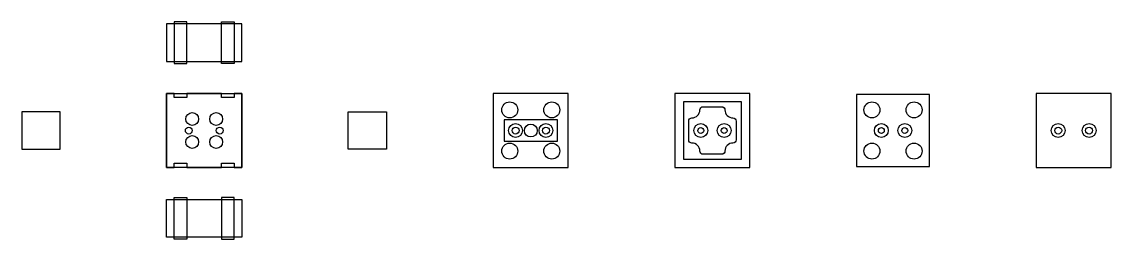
# Model space of a CAD drawing. Extents: x 1775 to 2798, y 223 to 427.
import ezdxf

# ---------------------------------------------------------------- set-up
doc = ezdxf.new("R2010")
doc.units = 0
doc.layers.add('볼트 구멍', color=7, linetype='Continuous')
doc.layers.add('치구', color=7, linetype='Continuous')

msp = doc.modelspace()

# ---------------------------------------------------------------- linework, layer by layer
msp.add_lwpolyline([(1911.4, 360), (1981.9, 360), (1981.9, 290.5), (1911.4, 290.5)], close=True)
msp.add_lwpolyline([(2411.9, 344.5, -0.414214), (2414.9, 347.5), (2432.4, 347.5, -0.414214), (2435.4, 344.5, 0.414214), (2442.9, 337, -0.414214), (2445.9, 334), (2445.9, 316.5, -0.414214), (2442.9, 313.5, 0.414214), (2435.4, 306, -0.414214), (2432.4, 303), (2414.9, 303, -0.414214), (2411.9, 306, 0.414214), (2404.4, 313.5, -0.414214), (2401.4, 316.5), (2401.4, 334, -0.414214), (2404.4, 337, 0.414214)], format="xyb", close=True)
for centre, radius in [((2233.4, 344.5), 7.5), ((2272.9, 344.5), 7.5), ((2573.4, 344.5), 7.5), ((2612.9, 344.5), 7.5), ((1935.4, 336), 6), ((1957.9, 336), 6), ((1935.4, 314.5), 6), ((1957.9, 314.5), 6), ((2233.4, 306), 7.5), ((2272.9, 306), 7.5), ((2573.4, 306), 7.5), ((2612.9, 306), 7.5)]:
    msp.add_circle(centre, radius)
at = {"layer": '볼트 구멍', "color": 1}
msp.add_lwpolyline([(2228.2, 315.2), (2278.2, 315.2), (2278.2, 335.2), (2228.2, 335.2)], close=True, dxfattribs=at)
at = {"layer": '볼트 구멍', "color": 3}
for centre, radius in [((1932.2, 325.2), 3.25), ((1961.2, 325.2), 3.25), ((2238.9, 325.2), 3.25), ((2253.2, 325.2), 6), ((2267.4, 325.2), 3.25), ((2412.7, 325.2), 2.75), ((2434.7, 325.2), 2.75), ((2582.2, 325.2), 2.75), ((2604.2, 325.2), 2.75), ((2748.2, 325.2), 3.25), ((2777.2, 325.2), 3.25)]:
    msp.add_circle(centre, radius, dxfattribs=at)
at = {"layer": '볼트 구멍', "color": 6}
for centre in [(2238.9, 325.2), (2267.4, 325.2), (2412.7, 325.2), (2434.7, 325.2), (2582.2, 325.2), (2604.2, 325.2), (2748.2, 325.2), (2777.2, 325.2)]:
    msp.add_circle(centre, 6.5, dxfattribs=at)
at = {"layer": '치구'}
for points in [[(1911.4, 390), (1981.9, 390), (1981.9, 425), (1911.4, 425)], [(1911.4, 290.5), (1918.4, 290.5), (1918.4, 294.5), (1930.4, 294.5), (1930.4, 290.5), (1962.9, 290.5), (1962.9, 294.5), (1974.9, 294.5), (1974.9, 290.5), (1981.9, 290.5), (1981.9, 360), (1974.9, 360), (1974.9, 356), (1962.9, 356), (1962.9, 360), (1930.4, 360), (1930.4, 356), (1918.4, 356), (1918.4, 360), (1911.4, 360)], [(2217.9, 360), (2217.9, 290.5), (2288.4, 290.5), (2288.4, 360)], [(2388.4, 360), (2388.4, 290.5), (2458.9, 290.5), (2458.9, 360)], [(2558.9, 359), (2558.9, 291.5), (2627.4, 291.5), (2627.4, 359)], [(2727.4, 360), (2727.4, 290.5), (2797.9, 290.5), (2797.9, 360)], [(2396.4, 352), (2396.4, 298.5), (2450.9, 298.5), (2450.9, 352)], [(1811.4, 342.6), (1775.4, 342.6), (1775.4, 307.9), (1811.4, 307.9)], [(2081.9, 342.6), (2117.9, 342.6), (2117.9, 307.9), (2081.9, 307.9)], [(1911.4, 260.5), (1981.9, 260.5), (1981.9, 225.5), (1911.4, 225.5)]]:
    msp.add_lwpolyline(points, close=True, dxfattribs=at)
at = {"layer": '치구', "color": 1}
for points in [[(1918.4, 388), (1930.4, 388), (1930.4, 427), (1918.4, 427)], [(1974.9, 388), (1962.9, 388), (1962.9, 427), (1974.9, 427)], [(1918.4, 262.5), (1930.4, 262.5), (1930.4, 223.5), (1918.4, 223.5)], [(1974.9, 262.5), (1962.9, 262.5), (1962.9, 223.5), (1974.9, 223.5)]]:
    msp.add_lwpolyline(points, close=True, dxfattribs=at)

doc.saveas('drawing.dxf')
